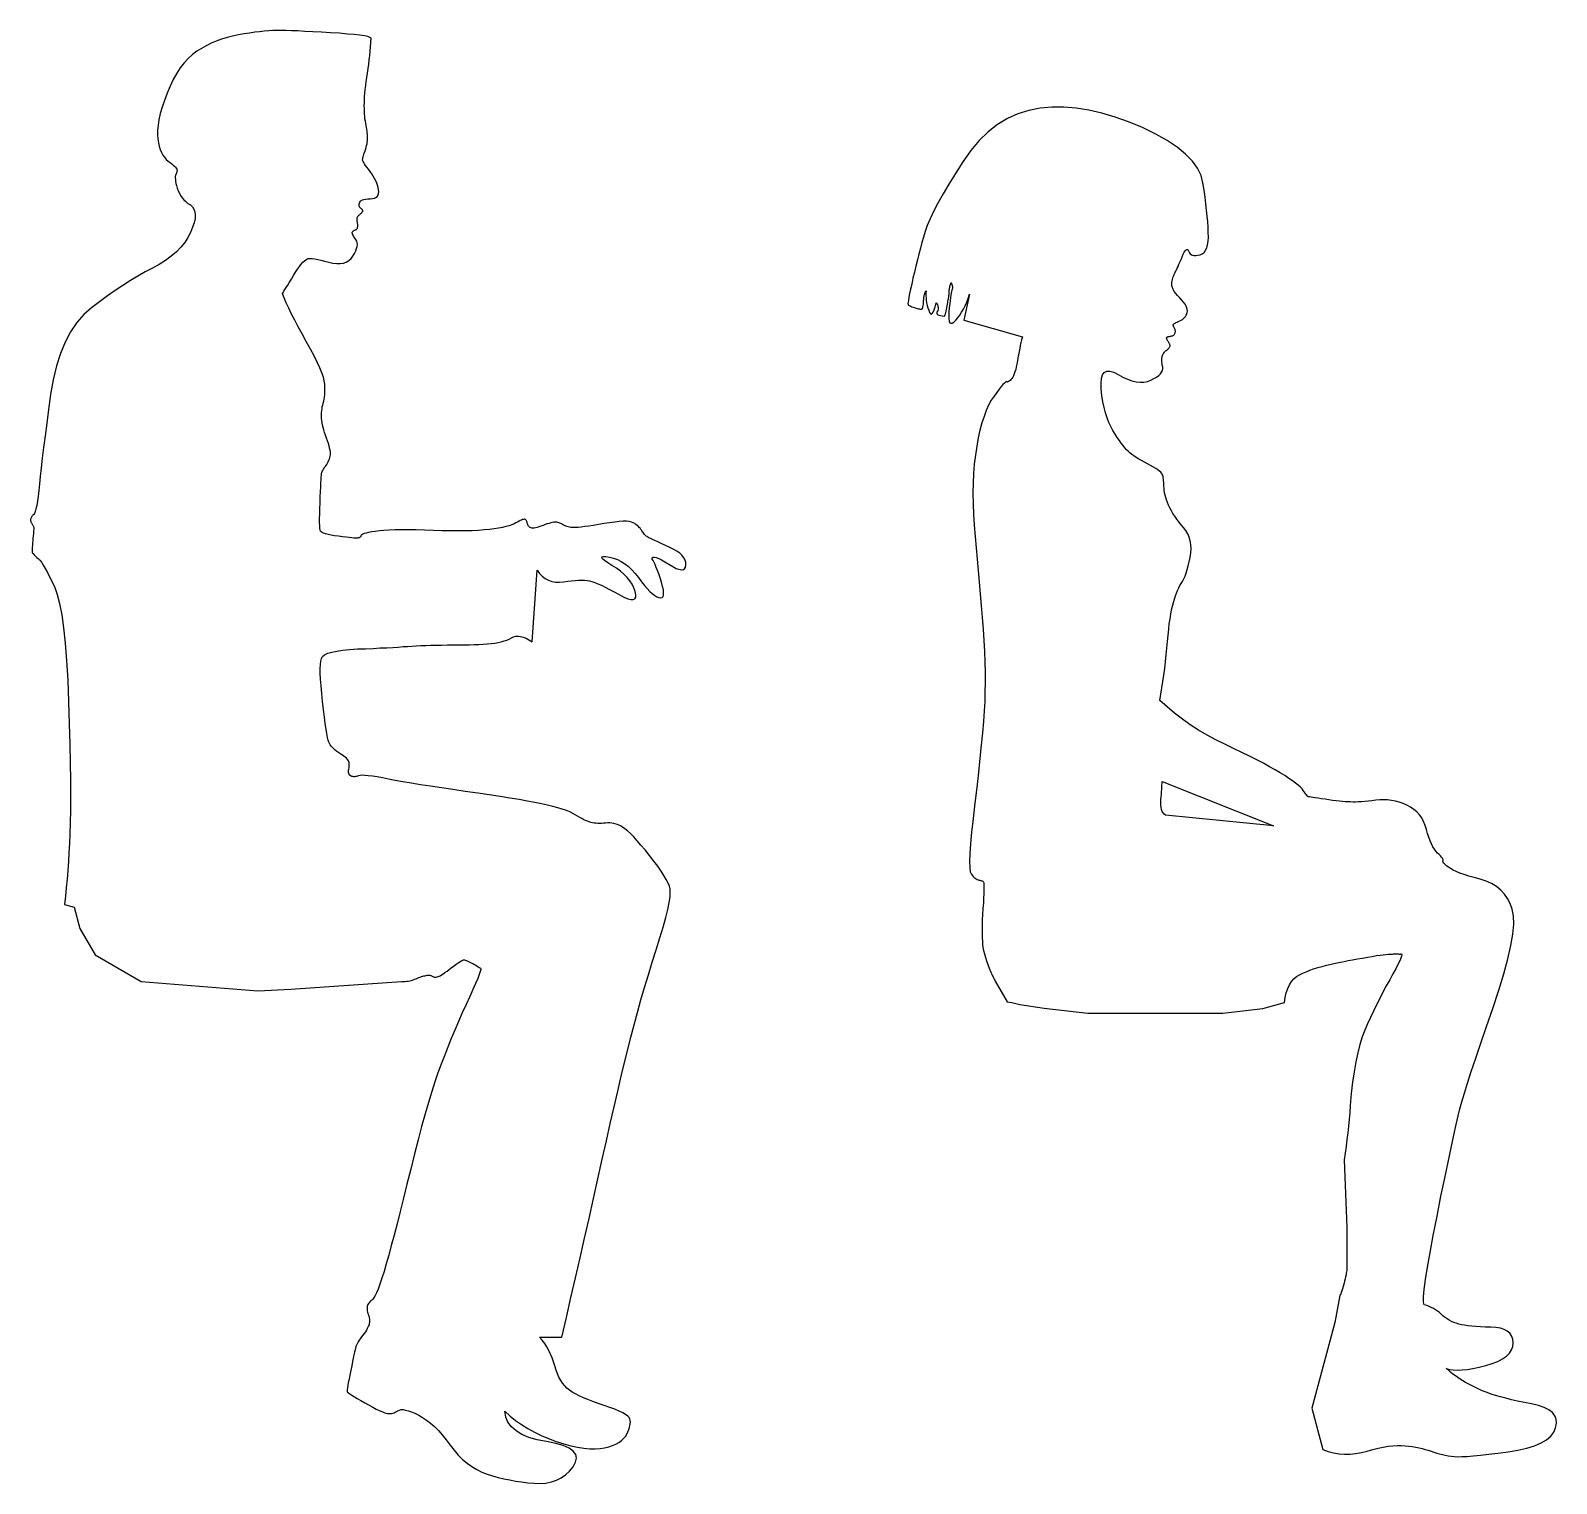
# Model space of a CAD drawing. Extents: x -1147 to 917, y -860 to 344.
# Drawn here: x -348 to 917, y -860 to 344 of the extents above; entities that cross this region are included whole.
import ezdxf

# ---------------------------------------------------------------- set-up
doc = ezdxf.new("R2010")
doc.units = 0
doc.header["$LTSCALE"] = 20
doc.layers.add('_____1', color=7, linetype='CONTINUOUS')

msp = doc.modelspace()

# ---------------------------------------------------------------- linework, layer by layer
at = {"layer": '_____1', "color": 0, "flags": 128}
for points in [[(-319.6, -380.4), (-311.6, -382.6), (-306.9, -400.3), (-294.3, -422), (-256.1, -444.1), (-159.4, -452.1), (-132.2, -450.5), (-40.3, -444.1), (-38.9, -444.2), (-37.5, -444.1), (-36.1, -444), (-34.8, -443.9), (-33.5, -443.6), (-32.1, -443.3), (-30.9, -442.9), (-29.6, -442.4), (-28.3, -441.9), (-27.1, -441.4), (-26, -441), (-24.9, -440.6), (-23.8, -440.2), (-22.8, -439.9), (-21.8, -439.6), (-20.8, -439.4), (-19.9, -439.2), (-19.1, -439.1), (-18.3, -439), (-17.6, -439.1), (-16.9, -439.1), (-16.2, -439.3), (-15.7, -439.5), (-15.1, -439.8), (-14.6, -440.1), (-14, -440.3), (-13.5, -440.5), (-12.9, -440.5), (-12.2, -440.6), (-11.6, -440.5), (-10.9, -440.4), (-10.1, -440.2), (-9.3, -439.9), (-8.3, -439.4), (-7.2, -438.7), (-5.9, -437.9), (-4.4, -436.8), (-2.7, -435.6), (-0.9, -434.3), (1.1, -432.7), (3.1, -431.2), (4.8, -429.9), (6.4, -428.8), (7.8, -427.9), (8.9, -427.2), (9.9, -426.7), (10.7, -426.4), (11.3, -426.3), (11.8, -426.4), (12.4, -426.6), (13.2, -426.8), (14.1, -427.2), (15.1, -427.6), (16.2, -428.1), (17.4, -428.7), (18.7, -429.4), (20.1, -430.1), (21.2, -430.8), (22.3, -431.4), (23.2, -432), (23.9, -432.5), (24.5, -432.9), (24.9, -433.3), (25.2, -433.7), (25.3, -434.4), (24.8, -436), (24, -438.4), (22.7, -441.7), (20.9, -445.8), (18.8, -450.8), (16.1, -456.6), (13.1, -463.2), (9.9, -470.3), (6.7, -477.4), (3.7, -484.5), (0.8, -491.6), (-2.1, -498.6), (-4.9, -505.7), (-7.6, -512.8), (-10.2, -519.9), (-12.8, -527.3), (-15.4, -535.5), (-18.2, -544.4), (-20.9, -554), (-23.8, -564.4), (-26.7, -575.4), (-29.7, -587.2), (-32.8, -599.7), (-35.9, -612.2), (-38.7, -623.9), (-41.5, -634.8), (-44.1, -645), (-46.6, -654.5), (-48.9, -663.1), (-51, -671), (-53.1, -678.2), (-54.9, -684.6), (-56.7, -690.2), (-58.3, -695), (-59.8, -699.1), (-61.2, -702.4), (-62.4, -705), (-63.5, -706.8), (-64.5, -707.9), (-65.3, -708.5), (-66.1, -709.2), (-66.7, -709.8), (-67.3, -710.5), (-67.8, -711.2), (-68.2, -711.9), (-68.6, -712.6), (-68.8, -713.3), (-68.9, -714), (-69, -714.7), (-69, -715.5), (-69, -716.4), (-68.8, -717.3), (-68.6, -718.2), (-68.3, -719.1), (-68, -720.2), (-67.6, -721.2), (-67.3, -722.2), (-67.1, -723.1), (-67, -724.1), (-66.9, -725), (-66.9, -726), (-67, -726.9), (-67.1, -727.7), (-67.3, -728.7), (-67.7, -729.7), (-68.2, -730.7), (-68.8, -731.9), (-69.5, -733.1), (-70.4, -734.5), (-71.4, -735.9), (-72.5, -737.4), (-73.6, -738.8), (-74.6, -740.3), (-75.5, -741.6), (-76.3, -742.8), (-77, -744), (-77.5, -745.1), (-77.9, -746.1), (-78.2, -747), (-78.5, -748), (-78.9, -749.5), (-79.3, -751.4), (-79.8, -753.6), (-80.4, -756.3), (-81, -759.3), (-81.7, -762.8), (-82.5, -766.6), (-83.3, -770.5), (-83.9, -773.8), (-84.5, -776.7), (-84.9, -779.1), (-85.2, -781.1), (-85.4, -782.6), (-85.5, -783.6), (-85.4, -784.1), (-85.1, -784.6), (-84.4, -785.2), (-83.2, -786.1), (-81.6, -787.1), (-79.5, -788.4), (-77.1, -789.9), (-74.1, -791.6), (-70.7, -793.5), (-67.3, -795.4), (-64.2, -797.1), (-61.4, -798.6), (-58.9, -799.8), (-56.7, -800.7), (-54.8, -801.5), (-53.3, -802), (-52, -802.3), (-51, -802.4), (-49.9, -802.4), (-48.8, -802.3), (-47.7, -802.1), (-46.6, -801.7), (-45.6, -801.3), (-44.5, -800.7), (-43.4, -800), (-42.2, -799.4), (-40.8, -799.1), (-39, -799.1), (-37, -799.4), (-34.7, -800), (-32.1, -800.9), (-29.3, -802.1), (-26.1, -803.7), (-22.9, -805.5), (-19.6, -807.7), (-16.3, -810.3), (-13.1, -813.2), (-9.9, -816.5), (-6.6, -820.1), (-3.4, -824.1), (-0.2, -828.4), (3.1, -832.8), (6.5, -836.7), (10.1, -840.3), (13.9, -843.5), (17.8, -846.3), (21.9, -848.7), (26.1, -850.8), (30.5, -852.5), (35.1, -853.9), (39.7, -855.2), (44.4, -856.4), (49.2, -857.4), (54.1, -858.3), (59.1, -859), (64.2, -859.7), (69.4, -860.1), (74.5, -860.3), (79.3, -859.9), (83.8, -859), (88, -857.5), (91.9, -855.5), (95.4, -853), (98.7, -850), (101.7, -846.4), (103.8, -842.6), (104.5, -839.3), (103.9, -836.2), (101.8, -833.4), (98.4, -831), (93.6, -828.9), (87.4, -827.1), (79.8, -825.6), (72, -824.1), (65.2, -822.1), (59.4, -819.6), (54.5, -816.7), (50.7, -813.3), (47.8, -809.5), (46, -805.2), (45.1, -800.4), (45.1, -800.4), (49.5, -804.4), (54.1, -808.1), (59, -811.5), (64.2, -814.8), (69.7, -817.8), (75.4, -820.6), (81.5, -823.1), (87.8, -825.4), (94, -827.4), (99.9, -829), (105.5, -830.3), (110.7, -831.1), (115.5, -831.6), (120, -831.7), (124.1, -831.4), (127.9, -830.7), (131.3, -829.8), (134.4, -828.8), (137.2, -827.6), (139.7, -826.2), (141.8, -824.7), (143.6, -823.1), (145.1, -821.3), (146.2, -819.4), (147.1, -817.5), (147.8, -815.6), (148.4, -813.9), (148.8, -812.3), (149.1, -810.8), (149.2, -809.4), (149.1, -808.1), (148.8, -806.9), (148.2, -805.7), (147, -804.4), (145.2, -803.1), (142.9, -801.8), (139.9, -800.3), (136.3, -798.8), (132.2, -797.3), (127.5, -795.7), (122.6, -794), (118.2, -792.4), (114, -790.8), (110.3, -789.2), (106.9, -787.6), (103.8, -786), (101.1, -784.5), (98.8, -782.9), (96.7, -781.3), (94.8, -779.4), (93.1, -777.2), (91.5, -774.9), (90, -772.2), (88.7, -769.4), (87.6, -766.3), (86.6, -762.9), (85.6, -759.5), (84.5, -756.2), (83.1, -753.1), (81.6, -750), (80, -747.1), (78.2, -744.3), (76.2, -741.6), (74, -739), (74, -739), (92.4, -739), (96.2, -722.6), (100, -706.2), (103.8, -689.8), (107.6, -673.4), (111.3, -657), (115, -640.6), (118.7, -624.1), (122.3, -607.7), (125.9, -591.6), (129.3, -576.3), (132.6, -561.8), (135.8, -548), (138.8, -535.1), (141.7, -522.8), (144.4, -511.4), (147, -500.7), (149.6, -490.4), (152.3, -480.1), (155.1, -469.8), (158, -459.5), (161, -449.1), (164.1, -438.7), (167.3, -428.3), (170.6, -417.9), (173.7, -408), (176.3, -399.1), (178.5, -391.3), (180.2, -384.5), (181.4, -378.7), (182.1, -374), (182.3, -370.3), (182.1, -367.6), (181.5, -365.3), (180.4, -362.6), (178.9, -359.7), (177, -356.3), (174.6, -352.7), (171.9, -348.7), (168.7, -344.4), (165.1, -339.8), (161.5, -335.2), (158, -331.1), (154.9, -327.5), (152, -324.3), (149.3, -321.6), (146.8, -319.4), (144.7, -317.6), (142.7, -316.3), (140.9, -315.3), (139.1, -314.4), (137.4, -313.8), (135.6, -313.3), (133.9, -312.9), (132.1, -312.7), (130.4, -312.7), (128.7, -312.9), (127, -313.1), (125.4, -313.2), (123.8, -313.2), (122.2, -313.2), (120.7, -313.1), (119.3, -312.9), (117.9, -312.7), (116.5, -312.4), (115.1, -311.9), (113.6, -311.4), (112.1, -310.8), (110.6, -310.1), (108.9, -309.2), (107.2, -308.3), (105.4, -307.2), (103.6, -306.1), (101.5, -304.9), (99, -303.7), (96.2, -302.5), (92.8, -301.4), (89.1, -300.2), (85, -299.1), (80.5, -298), (75.5, -297), (70, -295.9), (63.8, -294.7), (57, -293.5), (49.4, -292.3), (41.2, -291), (32.3, -289.6), (22.7, -288.2), (12.4, -286.7), (2.2, -285.2), (-7.4, -283.8), (-16.4, -282.4), (-24.7, -281.1), (-32.3, -279.9), (-39.3, -278.7), (-45.6, -277.6), (-51.2, -276.5), (-56.2, -275.5), (-60.7, -274.7), (-64.6, -274.1), (-68, -273.7), (-70.8, -273.4), (-73.1, -273.3), (-74.8, -273.4), (-76, -273.7), (-76.8, -274), (-77.7, -274.3), (-78.5, -274.4), (-79.3, -274.5), (-80, -274.5), (-80.8, -274.4), (-81.5, -274.2), (-82.2, -273.9), (-82.9, -273.5), (-83.4, -273.1), (-83.8, -272.5), (-84.1, -271.8), (-84.3, -271.1), (-84.3, -270.2), (-84.3, -269.2), (-84.1, -268.2), (-83.9, -267.1), (-83.8, -266.1), (-83.7, -265.1), (-83.7, -264.2), (-83.8, -263.4), (-83.9, -262.6), (-84.1, -261.9), (-84.4, -261.3), (-84.8, -260.6), (-85.4, -259.9), (-86.1, -259.2), (-87, -258.4), (-88.1, -257.5), (-89.3, -256.6), (-90.7, -255.7), (-92.3, -254.6), (-93.9, -253.6), (-95.3, -252.5), (-96.6, -251.4), (-97.7, -250.3), (-98.7, -249.2), (-99.5, -248.1), (-100.2, -246.9), (-100.7, -245.8), (-101.2, -244.2), (-101.7, -241.9), (-102.3, -238.8), (-102.9, -235), (-103.6, -230.4), (-104.3, -225.1), (-105, -219.1), (-105.8, -212.2), (-106.5, -205.4), (-107.1, -199.2), (-107.5, -193.7), (-107.7, -188.9), (-107.7, -184.8), (-107.6, -181.4), (-107.3, -178.6), (-106.8, -176.6), (-105.8, -174.9), (-104.1, -173.5), (-101.5, -172.2), (-98.2, -171.2), (-94, -170.3), (-89.1, -169.5), (-83.4, -169), (-76.9, -168.6), (-70.2, -168.4), (-63.9, -168.1), (-58.1, -167.8), (-52.7, -167.6), (-47.7, -167.3), (-43.2, -167), (-39.1, -166.7), (-35.5, -166.5), (-32, -166.2), (-28.3, -166), (-24.4, -165.8), (-20.3, -165.7), (-16.1, -165.5), (-11.6, -165.4), (-7, -165.4), (-2.2, -165.3), (2.7, -165.3), (7.3, -165.3), (11.7, -165.2), (15.9, -165.1), (19.9, -165), (23.6, -164.8), (27.2, -164.6), (30.6, -164.4), (33.8, -164.1), (36.8, -163.7), (39.6, -163.3), (42.2, -162.7), (44.6, -162), (46.8, -161.3), (48.8, -160.4), (50.6, -159.4), (52.4, -158.6), (54.3, -158.1), (56.3, -158), (58.3, -158.2), (60.5, -158.7), (62.8, -159.7), (65.2, -160.9), (67.7, -162.6), (67.7, -162.6), (71.9, -103.3), (74, -106.1), (76.2, -108.4), (78.7, -110.3), (81.3, -111.7), (84.2, -112.7), (87.2, -113.3), (90.5, -113.3), (93.9, -113), (97.3, -112.5), (100.5, -112), (103.5, -111.8), (106.3, -111.6), (108.9, -111.6), (111.3, -111.7), (113.5, -111.9), (115.4, -112.2), (117.4, -112.7), (119.7, -113.5), (122.3, -114.5), (125.2, -115.8), (128.4, -117.4), (131.9, -119.2), (135.7, -121.2), (139.8, -123.5), (143.7, -125.6), (147, -127), (149.6, -127.7), (151.6, -127.7), (152.9, -127.1), (153.6, -125.7), (153.7, -123.7), (153.1, -120.9), (152, -117.9), (150.6, -115), (148.7, -112.1), (146.5, -109.4), (143.9, -106.7), (140.9, -104.1), (137.6, -101.7), (133.9, -99.3), (130.4, -97.1), (127.9, -95.4), (126.2, -93.9), (125.5, -92.9), (125.7, -92.2), (126.9, -92), (128.9, -92), (131.9, -92.5), (135.2, -93.3), (138.5, -94.5), (141.7, -96.1), (144.7, -98), (147.7, -100.3), (150.5, -103), (153.3, -106.1), (155.9, -109.5), (158.4, -112.9), (160.9, -116), (163.2, -118.6), (165.3, -120.9), (167.4, -122.7), (169.4, -124.2), (171.2, -125.3), (172.9, -126), (174.4, -126.3), (175.5, -126), (176.3, -125.2), (176.8, -123.9), (176.8, -122), (176.6, -119.6), (175.9, -116.7), (175, -113.2), (173.8, -109.6), (172.8, -106.4), (171.7, -103.5), (170.7, -101), (169.8, -98.7), (168.9, -96.9), (168, -95.3), (167.2, -94.1), (167.2, -94.1), (167.4, -93.2), (168.1, -92.6), (169.2, -92.5), (170.7, -92.9), (172.7, -93.6), (175.1, -94.8), (177.8, -96.4), (181.1, -98.4), (184.3, -100.3), (187.1, -101.8), (189.5, -102.6), (191.5, -103), (193.1, -102.8), (194.2, -102.1), (195, -100.8), (195.3, -99), (195.2, -96.9), (194.7, -95), (193.6, -93), (192.1, -91.1), (190.1, -89.3), (187.6, -87.5), (184.7, -85.8), (181.3, -84.1), (177.8, -82.6), (174.7, -81.2), (172, -79.9), (169.6, -78.8), (167.6, -77.9), (165.9, -77.1), (164.6, -76.4), (163.7, -75.9), (163, -75.5), (162.3, -75), (161.6, -74.4), (161, -73.7), (160.3, -73), (159.7, -72.2), (159.1, -71.4), (158.6, -70.5), (158, -69.5), (157.3, -68.6), (156.6, -67.8), (155.7, -66.9), (154.8, -66.2), (153.8, -65.4), (152.8, -64.7), (151.6, -64), (150.2, -63.4), (148.3, -63), (146, -62.8), (143.2, -62.8), (139.9, -63), (136.2, -63.4), (132, -64), (127.4, -64.7), (122.7, -65.5), (118.5, -66.2), (114.7, -66.7), (111.4, -67.2), (108.5, -67.6), (106, -67.8), (104, -68), (102.4, -68), (101.1, -68), (99.9, -67.9), (98.7, -67.7), (97.6, -67.5), (96.5, -67.2), (95.6, -66.8), (94.7, -66.4), (93.8, -65.9), (93, -65.4), (92.3, -65), (91.5, -64.6), (90.7, -64.3), (89.9, -64), (89.1, -63.8), (88.3, -63.6), (87.5, -63.5), (86.7, -63.5), (85.7, -63.6), (84.6, -63.8), (83.3, -64.1), (81.9, -64.5), (80.4, -64.9), (78.7, -65.5), (76.9, -66.2), (75.1, -66.9), (73.5, -67.4), (72, -67.9), (70.7, -68.2), (69.5, -68.4), (68.5, -68.5), (67.6, -68.4), (66.9, -68.2), (66.3, -68), (65.7, -67.6), (65.3, -67.3), (64.8, -66.8), (64.5, -66.3), (64.2, -65.7), (63.9, -65), (63.8, -64.3), (63.6, -63.6), (63.4, -63), (63.2, -62.4), (62.9, -62), (62.6, -61.6), (62.3, -61.4), (62, -61.2), (61.6, -61.1), (61.1, -61.1), (60.5, -61.2), (59.8, -61.4), (59, -61.8), (58, -62.2), (57, -62.8), (55.7, -63.4), (54.4, -64.2), (52.9, -65), (51, -65.8), (48.7, -66.5), (46.1, -67.2), (43.2, -67.9), (40, -68.5), (36.4, -69), (32.4, -69.5), (28.1, -70), (23.3, -70.3), (18.2, -70.6), (12.5, -70.7), (6.5, -70.8), (0, -70.7), (-6.9, -70.6), (-14.2, -70.3), (-21.5, -70.1), (-28.4, -69.9), (-34.7, -69.8), (-40.5, -69.8), (-45.8, -69.9), (-50.6, -70.1), (-55, -70.4), (-58.8, -70.8), (-62.2, -71.2), (-65.1, -71.6), (-67.7, -72), (-69.7, -72.5), (-71.4, -72.9), (-72.6, -73.4), (-73.4, -73.9), (-73.8, -74.4), (-74, -74.9), (-74.2, -75.3), (-74.5, -75.7), (-74.8, -76), (-75.2, -76.3), (-75.6, -76.5), (-76.1, -76.6), (-76.6, -76.7), (-77.3, -76.8), (-78.4, -76.8), (-79.8, -76.7), (-81.7, -76.5), (-83.8, -76.3), (-86.4, -76), (-89.3, -75.7), (-92.6, -75.2), (-95.9, -74.8), (-98.7, -74.3), (-101.2, -73.8), (-103.3, -73.3), (-105, -72.7), (-106.2, -72.2), (-107.1, -71.6), (-107.6, -71), (-107.9, -70.1), (-108.1, -68.6), (-108.2, -66.5), (-108.3, -63.8), (-108.3, -60.6), (-108.2, -56.8), (-108.1, -52.4), (-107.9, -47.4), (-107.7, -42.4), (-107.5, -38), (-107.3, -34.2), (-107.2, -30.9), (-107, -28.2), (-106.9, -26.1), (-106.8, -24.6), (-106.8, -23.7), (-106.6, -23), (-106.4, -22.3), (-106.1, -21.5), (-105.7, -20.6), (-105.2, -19.7), (-104.6, -18.7), (-103.9, -17.7), (-103.2, -16.7), (-102.4, -15.6), (-101.7, -14.5), (-101.1, -13.4), (-100.6, -12.2), (-100.1, -11.1), (-99.8, -10), (-99.5, -8.9), (-99.4, -7.8), (-99.3, -6.6), (-99.4, -5.3), (-99.6, -3.8), (-100, -2.1), (-100.4, -0.3), (-101, 1.7), (-101.7, 3.9), (-102.6, 6.2), (-103.4, 8.6), (-104.2, 10.8), (-104.8, 13), (-105.4, 15), (-105.9, 17), (-106.2, 18.9), (-106.5, 20.7), (-106.7, 22.4), (-106.7, 24), (-106.7, 25.6), (-106.7, 27.3), (-106.5, 28.9), (-106.3, 30.4), (-106.1, 32), (-105.7, 33.6), (-105.3, 35.1), (-104.8, 36.7), (-104.5, 38.4), (-104.2, 40.2), (-104, 42.2), (-103.9, 44.2), (-103.9, 46.3), (-103.9, 48.5), (-104, 50.9), (-104.4, 53.5), (-105.2, 56.7), (-106.5, 60.3), (-108.2, 64.5), (-110.3, 69.2), (-112.8, 74.3), (-115.8, 80), (-119.3, 86.2), (-122.8, 92.5), (-126, 98.4), (-128.9, 103.9), (-131.5, 109), (-133.8, 113.8), (-135.9, 118.3), (-137.6, 122.3), (-139.1, 126), (-139.1, 126), (-138.6, 126.8), (-137.9, 127.9), (-137, 129.3), (-136, 131), (-134.7, 133), (-133.3, 135.3), (-131.7, 138), (-130, 140.9), (-128.2, 143.8), (-126.5, 146.3), (-124.9, 148.5), (-123.5, 150.4), (-122.1, 152), (-120.9, 153.2), (-119.8, 154), (-118.8, 154.6), (-117.7, 154.9), (-116.2, 155), (-114.4, 154.9), (-112.3, 154.7), (-109.9, 154.2), (-107.2, 153.7), (-104.1, 152.9), (-100.7, 152), (-97.2, 151.2), (-94.1, 150.8), (-91.2, 150.8), (-88.5, 151.2), (-86.2, 152.1), (-84.1, 153.3), (-82.2, 155), (-80.7, 157.1), (-79.4, 159.3), (-78.4, 161.4), (-77.6, 163.3), (-77.2, 165.1), (-77, 166.7), (-77.1, 168.2), (-77.5, 169.5), (-78.2, 170.7), (-79, 171.8), (-79.6, 172.7), (-80.1, 173.6), (-80.6, 174.4), (-80.9, 175.1), (-81.1, 175.7), (-81.2, 176.2), (-81.2, 176.6), (-81.2, 176.9), (-81, 177.2), (-80.8, 177.5), (-80.6, 177.8), (-80.3, 178.1), (-79.9, 178.3), (-79.5, 178.5), (-79, 178.6), (-78.6, 178.8), (-78.1, 179), (-77.8, 179.2), (-77.5, 179.5), (-77.2, 179.8), (-77, 180.2), (-76.9, 180.5), (-76.8, 181), (-76.7, 181.4), (-76.7, 181.9), (-76.6, 182.4), (-76.7, 182.9), (-76.7, 183.4), (-76.8, 184), (-76.8, 184.6), (-77, 185.2), (-77.1, 185.8), (-77.2, 186.3), (-77.2, 186.8), (-77.3, 187.3), (-77.3, 187.8), (-77.2, 188.2), (-77.2, 188.6), (-77.1, 188.9), (-77, 189.3), (-76.9, 189.6), (-76.6, 189.9), (-76.4, 190.3), (-76.1, 190.6), (-75.7, 191), (-75.3, 191.3), (-74.9, 191.6), (-74.4, 192), (-74, 192.3), (-73.6, 192.7), (-73.3, 193), (-73.1, 193.3), (-72.9, 193.6), (-72.7, 193.9), (-72.6, 194.3), (-72.6, 194.6), (-72.6, 194.9), (-72.7, 195.2), (-72.8, 195.4), (-73, 195.7), (-73.3, 196), (-73.7, 196.2), (-74.1, 196.5), (-74.5, 196.8), (-74.8, 197.2), (-75.1, 197.6), (-75.3, 198.1), (-75.4, 198.7), (-75.4, 199.4), (-75.4, 200.2), (-75.3, 201), (-75, 201.8), (-74.5, 202.5), (-73.8, 203.1), (-72.8, 203.6), (-71.6, 204), (-70.1, 204.3), (-68.4, 204.5), (-66.5, 204.6), (-64.6, 204.7), (-62.9, 205.1), (-61.6, 205.7), (-60.6, 206.5), (-59.8, 207.5), (-59.4, 208.8), (-59.2, 210.3), (-59.4, 212), (-59.7, 213.9), (-60.2, 215.7), (-60.9, 217.6), (-61.7, 219.5), (-62.7, 221.4), (-63.8, 223.3), (-65.1, 225.2), (-66.5, 227.2), (-67.9, 229), (-69.2, 230.7), (-70.2, 232.2), (-71.1, 233.4), (-71.7, 234.5), (-72.2, 235.4), (-72.5, 236.1), (-72.7, 236.6), (-72.7, 237), (-72.6, 237.6), (-72.4, 238.4), (-72.2, 239.3), (-71.9, 240.3), (-71.6, 241.5), (-71.1, 242.8), (-70.6, 244.3), (-70.1, 245.8), (-69.7, 247.3), (-69.3, 248.7), (-69, 250.1), (-68.8, 251.5), (-68.6, 252.8), (-68.6, 254.1), (-68.6, 255.3), (-68.6, 256.5), (-68.7, 257.8), (-68.8, 259.2), (-69, 260.6), (-69.2, 262.2), (-69.4, 263.7), (-69.7, 265.4), (-70.1, 267.1), (-70.4, 268.9), (-70.7, 270.8), (-70.9, 272.8), (-71.1, 274.9), (-71.2, 277.1), (-71.2, 279.3), (-71.3, 281.7), (-71.2, 284.1), (-71.1, 286.6), (-71, 289.3), (-70.7, 292.2), (-70.5, 295.2), (-70.1, 298.4), (-69.7, 301.7), (-69.2, 305.1), (-68.7, 308.7), (-68.1, 312.4), (-67.6, 316.1), (-67.2, 319.7), (-66.8, 323.3), (-66.4, 327), (-66.1, 330.6), (-65.9, 334.1), (-65.7, 337.7), (-65.7, 337.7), (-66.6, 338.3), (-68.4, 338.9), (-71.2, 339.5), (-74.9, 340.1), (-79.6, 340.6), (-85.2, 341.1), (-91.7, 341.7), (-99.2, 342.2), (-106.8, 342.6), (-113.9, 343), (-120.4, 343.3), (-126.2, 343.6), (-131.5, 343.8), (-136.2, 343.9), (-140.2, 344), (-143.7, 344), (-147, 343.9), (-150.5, 343.7), (-154.1, 343.4), (-158, 343), (-162.1, 342.5), (-166.4, 341.9), (-170.9, 341.2), (-175.7, 340.3), (-180.4, 339.4), (-185, 338.2), (-189.5, 336.8), (-193.9, 335.2), (-198.1, 333.4), (-202.2, 331.4), (-206.2, 329.2), (-210, 326.8), (-213.7, 324.1), (-217.2, 320.9), (-220.6, 317.3), (-223.7, 313.2), (-226.7, 308.6), (-229.5, 303.5), (-232.2, 298), (-234.7, 292), (-236.9, 286), (-238.8, 280.4), (-240.3, 275.1), (-241.4, 270.1), (-242.2, 265.6), (-242.6, 261.4), (-242.7, 257.6), (-242.4, 254.1), (-241.9, 251), (-241.2, 248.1), (-240.4, 245.4), (-239.3, 243), (-238.2, 240.8), (-236.9, 238.9), (-235.4, 237.2), (-233.8, 235.8), (-232.2, 234.6), (-230.8, 233.4), (-229.5, 232.4), (-228.5, 231.5), (-227.7, 230.7), (-227.1, 230), (-226.7, 229.4), (-226.5, 228.9), (-226.4, 228.5), (-226.4, 228), (-226.5, 227.5), (-226.6, 227), (-226.7, 226.5), (-226.9, 225.9), (-227.2, 225.3), (-227.5, 224.6), (-227.7, 223.9), (-227.9, 222.9), (-227.9, 221.8), (-227.8, 220.5), (-227.6, 219), (-227.3, 217.3), (-226.8, 215.4), (-226.2, 213.3), (-225.5, 211.1), (-224.5, 209.1), (-223.5, 207.2), (-222.2, 205.4), (-220.8, 203.7), (-219.2, 202.2), (-217.4, 200.7), (-215.4, 199.4), (-213.7, 197.9), (-212.4, 196), (-211.6, 193.8), (-211.3, 191.1), (-211.5, 188.1), (-212.2, 184.7), (-213.5, 180.9), (-215.2, 176.7), (-217.4, 172.4), (-220.1, 168.3), (-223.3, 164.3), (-227, 160.5), (-231.2, 156.9), (-235.9, 153.4), (-241.1, 150.1), (-246.8, 147), (-252.8, 143.9), (-258.9, 140.4), (-265, 136.7), (-271.3, 132.7), (-277.7, 128.5), (-284.1, 124), (-290.6, 119.2), (-297.3, 114.2), (-303.7, 108.5), (-309.4, 101.9), (-314.6, 94.3), (-319.1, 85.8), (-323, 76.4), (-326.4, 66), (-329.1, 54.6), (-331.2, 42.3), (-332.9, 30), (-334.4, 18.6), (-335.8, 8), (-337.1, -1.7), (-338.1, -10.6), (-339.1, -18.5), (-339.8, -25.6), (-340.4, -31.8), (-341, -37.2), (-341.5, -42), (-342.1, -46.2), (-342.7, -49.7), (-343.3, -52.5), (-343.9, -54.7), (-344.5, -56.3), (-345.1, -57.2), (-345.8, -57.7), (-346.3, -58.3), (-346.7, -58.8), (-347.1, -59.4), (-347.4, -59.9), (-347.6, -60.4), (-347.8, -60.9), (-347.8, -61.4), (-347.8, -61.8), (-347.8, -62.3), (-347.7, -62.8), (-347.5, -63.3), (-347.4, -63.7), (-347.1, -64.2), (-346.8, -64.7), (-346.5, -65.2), (-346.2, -65.7), (-345.9, -66.1), (-345.6, -66.6), (-345.5, -67), (-345.3, -67.4), (-345.2, -67.8), (-345.2, -68.2), (-345.2, -68.6), (-345.2, -69), (-345.2, -69.7), (-345.3, -70.7), (-345.4, -71.8), (-345.5, -73.2), (-345.6, -74.8), (-345.8, -76.7), (-346, -78.7), (-346.2, -80.8), (-346.3, -82.6), (-346.4, -84.2), (-346.5, -85.5), (-346.6, -86.6), (-346.6, -87.5), (-346.6, -88.1), (-346.5, -88.4), (-346.4, -88.7), (-346.1, -89.1), (-345.7, -89.6), (-345.1, -90.2), (-344.4, -91), (-343.6, -91.8), (-342.6, -92.7), (-341.5, -93.7), (-340.2, -95), (-338.8, -96.8), (-337.3, -99.1), (-335.6, -101.8), (-333.9, -105.1), (-332, -108.8), (-329.9, -113), (-327.8, -117.6), (-325.7, -123.4), (-323.7, -130.9), (-322, -140.2), (-320.5, -151.1), (-319.1, -163.9), (-318, -178.3), (-317, -194.5), (-316.3, -212.4), (-315.7, -230.6), (-315.2, -247.4), (-314.9, -263), (-314.7, -277.4), (-314.6, -290.5), (-314.7, -302.3), (-314.9, -312.8), (-315.2, -322.1), (-315.2, -322.1), (-315.5, -329.8), (-316, -337.3), (-316.5, -344.8), (-317, -352.2), (-317.6, -359.4), (-318.2, -366.5), (-318.9, -373.5), (-319.6, -380.4), (-319.6, -380.4)], [(451.5, -444), (461.5, -461), (465.2, -461.5), (472, -463.3), (492.2, -466.2), (528.4, -470.4), (640.2, -470.4), (673.2, -466.5), (691.2, -461.7), (691.8, -457.4), (692.7, -453.5), (693.9, -450), (695.4, -446.9), (697, -444.2), (699, -441.9), (701.2, -440.1), (703.7, -438.6), (706.3, -437.3), (709.2, -436.1), (712.2, -434.9), (715.4, -433.8), (718.8, -432.7), (722.4, -431.7), (726.1, -430.7), (730, -429.8), (730, -429.8), (732.2, -429.3), (734.8, -428.7), (737.6, -428.2), (740.7, -427.6), (744, -426.9), (747.7, -426.2), (751.7, -425.5), (756, -424.8), (760.2, -424), (764, -423.4), (767.4, -422.8), (770.4, -422.4), (773, -422), (775.2, -421.8), (777, -421.6), (778.4, -421.5), (779.5, -421.5), (780.6, -421.5), (781.5, -421.4), (782.4, -421.4), (783.1, -421.4), (783.8, -421.4), (784.4, -421.4), (784.9, -421.4), (785.3, -421.4), (785.7, -421.4), (786.2, -421.5), (786.6, -421.5), (787, -421.5), (787.5, -421.5), (787.9, -421.4), (788.3, -421.4), (788.3, -421.4), (788.5, -422), (788.3, -423.1), (787.7, -424.9), (786.7, -427.2), (785.2, -430.2), (783.4, -433.8), (781.1, -438), (778.4, -442.8), (775.5, -447.9), (772.8, -453.1), (770.1, -458.3), (767.5, -463.5), (764.9, -468.7), (762.5, -474), (760.1, -479.3), (757.8, -484.6), (755.7, -490.2), (753.7, -496.5), (751.9, -503.4), (750.3, -510.9), (748.9, -519), (747.7, -527.8), (746.6, -537.1), (745.7, -547.1), (745.7, -547.1), (745.3, -552.8), (744.8, -558.4), (744.2, -564), (743.6, -569.6), (743, -575.3), (742.3, -580.9), (741.5, -586.5), (740.7, -592.1), (740.7, -592.1), (743, -648), (743, -681.2), (743, -681.3), (743, -681.4), (743, -681.5), (743, -681.5), (743, -681.6), (743, -681.7), (743, -681.8), (743, -681.9), (743, -681.9), (743, -682.7), (742.9, -683.7), (742.7, -684.8), (742.4, -686), (742.2, -687.4), (741.8, -689), (741.4, -690.7), (740.9, -692.6), (740.9, -692.6), (740.3, -695), (739.8, -697.1), (739.2, -699), (738.7, -700.6), (738.2, -702), (737.8, -703.1), (737.4, -704), (737, -704.6), (737, -704.6), (732.9, -726.9), (713.9, -797.8), (723.1, -832.2), (727.5, -833.8), (731.9, -834.9), (736.4, -835.7), (741, -836), (745.6, -836), (750.2, -835.5), (754.9, -834.7), (759.7, -833.5), (764.4, -832.2), (768.8, -831.1), (773.1, -830.2), (777.1, -829.5), (780.9, -829.1), (784.6, -828.8), (788, -828.8), (791.2, -829), (794.2, -829.3), (797.1, -829.7), (800, -830.1), (802.7, -830.7), (805.4, -831.3), (807.9, -832), (810.4, -832.7), (812.7, -833.6), (815, -834.4), (817.4, -835.2), (819.7, -835.8), (822.1, -836.4), (824.4, -836.9), (826.8, -837.3), (829.2, -837.7), (831.7, -837.9), (834.5, -838.1), (838.1, -838), (842.5, -837.8), (847.7, -837.4), (853.7, -836.8), (860.5, -836.1), (868.1, -835.2), (876.5, -834.1), (884.7, -832.7), (892.1, -831), (898.4, -829), (903.9, -826.7), (908.3, -824), (911.8, -821), (914.4, -817.7), (915.9, -814.1), (916.6, -810.4), (916.4, -807.1), (915.2, -804.2), (913.2, -801.5), (910.2, -799.2), (906.3, -797.3), (901.6, -795.6), (895.9, -794.3), (890, -793.2), (884.4, -792.1), (879.3, -790.9), (874.5, -789.7), (870.1, -788.6), (866, -787.4), (862.4, -786.2), (859.1, -785), (859.1, -785), (856.8, -784.1), (854.5, -783.2), (852.3, -782.2), (850, -781.1), (847.8, -780), (845.6, -778.9), (843.4, -777.7), (841.2, -776.5), (839, -775.2), (836.9, -773.8), (834.8, -772.5), (832.8, -771.1), (830.8, -769.6), (828.9, -768.1), (827, -766.5), (825.1, -764.9), (825.1, -764.9), (827.8, -765.7), (830.9, -766.2), (834.4, -766.4), (838.4, -766.2), (842.7, -765.8), (847.4, -765), (852.5, -763.9), (858.1, -762.6), (863.4, -760.9), (868.1, -759.1), (872, -757), (875.2, -754.8), (877.6, -752.3), (879.4, -749.6), (880.4, -746.7), (880.6, -743.6), (880.3, -740.6), (879.3, -738), (877.9, -735.8), (875.8, -734), (873.2, -732.6), (870.1, -731.6), (866.4, -730.9), (862.1, -730.7), (857.7, -730.6), (853.7, -730.5), (849.9, -730.3), (846.4, -730), (843.2, -729.6), (840.4, -729.2), (837.8, -728.7), (835.6, -728.2), (833.5, -727.5), (831.5, -726.8), (829.6, -725.9), (827.7, -724.9), (826, -723.9), (824.3, -722.7), (822.7, -721.5), (821.2, -720.1), (819.6, -718.7), (818.1, -717.5), (816.4, -716.3), (814.7, -715.3), (812.9, -714.3), (811, -713.5), (809.1, -712.8), (807.1, -712.2), (807.1, -712.2), (806.5, -710), (806.5, -705.7), (807, -699.5), (808, -691.3), (809.6, -681.1), (811.8, -668.9), (814.4, -654.7), (817.6, -638.6), (820.9, -622.1), (824, -607.2), (826.8, -593.9), (829.3, -582), (831.5, -571.6), (833.5, -562.8), (835.2, -555.5), (836.6, -549.7), (838.2, -543.9), (840.3, -536.9), (842.9, -528.5), (846, -518.8), (849.7, -507.7), (853.9, -495.3), (858.6, -481.6), (863.8, -466.5), (868.9, -451.4), (873.1, -437.8), (876.4, -425.4), (878.9, -414.5), (880.5, -404.9), (881.2, -396.7), (881, -389.8), (880, -384.3), (878.3, -379.7), (876.1, -375.5), (873.5, -371.8), (870.4, -368.5), (866.8, -365.6), (862.8, -363.1), (858.4, -361.1), (853.4, -359.5), (848.5, -358.1), (844, -356.8), (840.1, -355.5), (836.5, -354.3), (833.5, -353), (830.9, -351.9), (828.8, -350.7), (827.1, -349.6), (825.8, -348.6), (824.7, -347.6), (823.8, -346.8), (823.1, -346.1), (822.7, -345.4), (822.4, -344.9), (822.4, -344.5), (822.6, -344.2), (822.8, -343.9), (822.8, -343.4), (822.5, -342.8), (822.1, -342), (821.4, -341.2), (820.5, -340.2), (819.4, -339), (818.1, -337.8), (816.7, -336.3), (815.4, -334.5), (814.1, -332.5), (813, -330.2), (811.8, -327.6), (810.8, -324.7), (809.8, -321.6), (808.9, -318.2), (807.9, -314.8), (806.5, -311.6), (804.9, -308.7), (803.1, -306.1), (800.9, -303.7), (798.4, -301.6), (795.7, -299.7), (792.7, -298.1), (789.5, -296.8), (786.3, -295.6), (783.1, -294.8), (779.9, -294.1), (776.7, -293.7), (773.4, -293.6), (770.2, -293.7), (766.9, -294), (763.7, -294.4), (760.7, -294.8), (757.8, -295), (755.1, -295.3), (752.6, -295.4), (750.2, -295.5), (748, -295.5), (745.9, -295.4), (743.9, -295.3), (741.6, -295.2), (739.3, -295), (736.7, -294.7), (734, -294.4), (731.1, -294.1), (728, -293.7), (724.8, -293.2), (721.7, -292.8), (719, -292.4), (716.7, -292.1), (714.7, -291.8), (713.2, -291.5), (712, -291.3), (711.2, -291.2), (710.8, -291.1), (710.6, -290.9), (710.3, -290.6), (709.9, -290.2), (709.4, -289.6), (708.9, -288.9), (708.3, -288), (707.6, -287), (706.8, -285.9), (705.8, -284.6), (704.4, -283.1), (702.6, -281.6), (700.4, -279.8), (697.9, -277.9), (694.9, -275.9), (691.5, -273.6), (687.7, -271.3), (683.4, -268.8), (678.8, -266.2), (673.7, -263.4), (668.2, -260.5), (662.2, -257.5), (655.8, -254.3), (649, -251), (641.7, -247.6), (634.3, -244), (627.1, -240.1), (620.1, -235.9), (613.2, -231.5), (606.6, -226.8), (600.1, -221.9), (593.9, -216.7), (587.8, -211.2), (587.8, -211.2), (588.7, -206.1), (589.6, -200.9), (590.5, -195.6), (591.2, -190.2), (592, -184.8), (592.6, -179.2), (593.2, -173.6), (593.7, -167.9), (594.2, -162.4), (594.7, -157.2), (595.3, -152.3), (595.8, -147.8), (596.4, -143.6), (597.1, -139.7), (597.7, -136.2), (598.4, -133), (599.2, -130.1), (600, -127.3), (600.8, -124.7), (601.7, -122.3), (602.6, -120.1), (603.6, -118), (604.6, -116.1), (605.7, -114.4), (606.8, -112.6), (607.9, -110.6), (608.9, -108.2), (609.8, -105.7), (610.7, -102.8), (611.5, -99.7), (612.3, -96.3), (613, -92.7), (613.6, -89), (613.8, -85.5), (613.6, -82.1), (613.1, -79), (612.2, -76), (611, -73.2), (609.5, -70.5), (607.5, -68), (605.5, -65.7), (603.6, -63.3), (601.9, -61), (600.3, -58.6), (598.8, -56.3), (597.5, -54), (596.3, -51.7), (595.2, -49.5), (594.3, -47.2), (593.5, -45.1), (592.8, -43), (592.3, -41), (591.9, -39.1), (591.6, -37.2), (591.4, -35.4), (591.3, -33.7), (591.3, -32.1), (591.2, -30.6), (591.1, -29.2), (591, -27.9), (590.8, -26.8), (590.6, -25.7), (590.3, -24.7), (590, -23.9), (589.5, -23.1), (588.7, -22.2), (587.6, -21.2), (586.3, -20.2), (584.6, -19), (582.6, -17.8), (580.3, -16.6), (577.8, -15.2), (575.1, -13.8), (572.7, -12.5), (570.4, -11.2), (568.3, -9.8), (566.4, -8.6), (564.7, -7.3), (563.1, -6.1), (561.8, -4.8), (560.4, -3.5), (559, -1.9), (557.6, -0.1), (556, 1.9), (554.4, 4.2), (552.7, 6.7), (550.9, 9.4), (549.1, 12.4), (547.3, 15.7), (545.6, 19.2), (544.2, 23.1), (542.9, 27.2), (541.8, 31.6), (540.8, 36.3), (540, 41.4), (539.4, 46.7), (539.2, 51.6), (539.5, 55.6), (540.4, 58.6), (541.9, 60.6), (543.9, 61.6), (546.5, 61.7), (549.7, 60.7), (553.4, 58.8), (557.3, 56.6), (561.1, 54.9), (564.7, 53.7), (568.2, 52.9), (571.5, 52.5), (574.6, 52.6), (577.6, 53.2), (580.5, 54.2), (583, 55.5), (585.2, 56.8), (587, 58.1), (588.4, 59.4), (589.4, 60.8), (590.1, 62.2), (590.4, 63.7), (590.3, 65.1), (590, 66.6), (589.8, 67.9), (589.7, 69.2), (589.6, 70.3), (589.6, 71.4), (589.6, 72.3), (589.8, 73.2), (590, 74), (590.2, 74.7), (590.5, 75.4), (590.8, 76.1), (591.2, 76.7), (591.7, 77.3), (592.2, 77.9), (592.7, 78.4), (593.3, 78.8), (593.9, 79.3), (594.4, 79.7), (594.9, 80.2), (595.3, 80.6), (595.6, 81), (595.9, 81.4), (596.1, 81.8), (596.3, 82.2), (596.4, 82.6), (596.4, 83), (596.3, 83.5), (596.2, 83.9), (596, 84.4), (595.8, 84.9), (595.4, 85.5), (595, 86), (594.6, 86.6), (594.3, 87.1), (594, 87.6), (593.8, 88), (593.6, 88.4), (593.5, 88.8), (593.5, 89.1), (593.6, 89.4), (593.7, 89.7), (593.9, 89.9), (594.1, 90.1), (594.5, 90.2), (594.9, 90.4), (595.4, 90.5), (596, 90.5), (596.6, 90.6), (597.3, 90.6), (597.9, 90.8), (598.4, 91), (598.9, 91.2), (599.4, 91.6), (599.8, 92), (600.1, 92.4), (600.4, 92.9), (600.6, 93.5), (600.7, 94.1), (600.8, 94.6), (600.8, 95.2), (600.7, 95.7), (600.6, 96.2), (600.4, 96.8), (600.1, 97.3), (599.8, 97.8), (599.5, 98.3), (599.3, 98.7), (599.2, 99.1), (599.1, 99.5), (599.1, 99.8), (599.1, 100.1), (599.1, 100.3), (599.3, 100.5), (599.6, 100.8), (600, 101.1), (600.6, 101.5), (601.3, 101.9), (602.2, 102.3), (603.2, 102.8), (604.4, 103.3), (605.5, 103.9), (606.6, 104.5), (607.5, 105.3), (608.4, 106.1), (609.1, 107), (609.7, 108), (610.2, 109), (610.6, 110.2), (610.8, 111.4), (610.7, 112.7), (610.3, 114.1), (609.7, 115.6), (608.8, 117.2), (607.6, 118.8), (606.1, 120.6), (604.4, 122.4), (602.6, 124.3), (601.1, 126), (599.9, 127.7), (599, 129.4), (598.3, 130.9), (597.9, 132.4), (597.8, 133.8), (597.9, 135.1), (598.2, 136.4), (598.5, 137.6), (598.8, 138.8), (599.1, 139.9), (599.5, 140.9), (599.9, 141.9), (600.3, 142.8), (600.7, 143.6), (601.2, 144.6), (601.8, 145.7), (602.4, 147), (603, 148.5), (603.8, 150.2), (604.6, 152), (605.5, 154.1), (606.4, 156.4), (607.4, 158.5), (608.2, 160.2), (609, 161.4), (609.8, 162.2), (610.4, 162.5), (611, 162.4), (611.5, 161.8), (612, 160.8), (612.5, 159.7), (613.2, 158.8), (614.1, 158.1), (615.1, 157.7), (616.4, 157.4), (617.8, 157.4), (619.5, 157.7), (621.3, 158.1), (623, 158.9), (624.6, 160.1), (625.8, 161.8), (626.8, 163.9), (627.5, 166.4), (628, 169.4), (628.2, 172.8), (628.1, 176.7), (627.9, 180.9), (627.6, 185.4), (627.2, 190.2), (626.7, 195.2), (626.1, 200.4), (625.4, 205.9), (624.6, 211.7), (623.7, 217.8), (622.1, 223.9), (619.2, 229.9), (614.9, 235.8), (609.3, 241.5), (602.4, 247.2), (594.1, 252.7), (584.5, 258.1), (573.6, 263.5), (562.1, 268.3), (550.9, 272.3), (539.9, 275.6), (529.2, 278), (518.7, 279.6), (508.4, 280.4), (498.5, 280.4), (488.7, 279.6), (479.3, 277.8), (470.3, 275), (461.7, 271.1), (453.5, 266), (445.7, 259.9), (438.3, 252.8), (431.3, 244.5), (424.7, 235.1), (418.6, 225.6), (413.1, 216.7), (408.3, 208.5), (404.1, 200.9), (400.5, 194), (397.5, 187.8), (395.2, 182.3), (393.5, 177.4), (392.2, 172.8), (390.8, 168.2), (389.5, 163.5), (388.2, 158.7), (387, 153.8), (385.8, 148.8), (384.6, 143.8), (383.4, 138.6), (382.3, 133.8), (381.4, 129.6), (380.6, 125.9), (380, 122.9), (379.6, 120.5), (379.3, 118.7), (379.2, 117.6), (379.3, 117), (379.5, 116.7), (379.8, 116.4), (380.3, 116.1), (380.9, 115.8), (381.7, 115.5), (382.5, 115.1), (383.6, 114.7), (384.7, 114.3), (385.9, 114), (386.9, 113.7), (387.9, 113.4), (388.7, 113.2), (389.4, 113.1), (389.9, 113.1), (390.4, 113.1), (390.7, 113.2), (391, 113.4), (391.2, 113.7), (391.5, 114.3), (391.6, 115.1), (391.8, 116), (392, 117.1), (392.1, 118.4), (392.2, 119.9), (392.3, 121.4), (392.4, 122.7), (392.6, 124), (392.8, 125.1), (393.1, 126), (393.4, 126.9), (393.8, 127.6), (394.2, 128.1), (394.2, 128.1), (394.1, 126.2), (394.1, 124.2), (394.2, 122.3), (394.4, 120.3), (394.7, 118.2), (395.2, 116.2), (395.7, 114.1), (396.4, 112.1), (397.1, 110.3), (397.8, 109.3), (398.6, 109), (399.3, 109.5), (400.1, 110.6), (400.9, 112.5), (401.7, 115.1), (402.5, 118.4), (402.5, 118.4), (403.2, 117.5), (403.7, 116.5), (404.1, 115.6), (404.3, 114.7), (404.3, 113.8), (404.2, 112.9), (403.9, 112), (403.5, 111.1), (403.1, 110.3), (403.1, 109.6), (403.4, 108.9), (404, 108.4), (404.9, 108), (406.1, 107.7), (407.6, 107.4), (409.5, 107.3), (409.5, 107.3), (409.7, 107.5), (409.9, 107.9), (410.1, 108.5), (410.3, 109.2), (410.6, 110.2), (410.8, 111.3), (411.1, 112.7), (411.4, 114.2), (411.7, 115.8), (411.9, 117.2), (412.2, 118.5), (412.4, 119.7), (412.6, 120.7), (412.7, 121.7), (412.9, 122.5), (413, 123.1), (413.1, 123.8), (413.2, 124.4), (413.3, 125.1), (413.4, 125.8), (413.5, 126.5), (413.5, 127.3), (413.5, 128.1), (413.5, 128.9), (413.6, 129.7), (413.6, 130.5), (413.8, 131.3), (413.9, 132.1), (414.1, 132.8), (414.4, 133.6), (414.7, 134.3), (415, 135.1), (415, 135.1), (415.4, 134.3), (415.7, 133.5), (415.9, 132.7), (416, 131.9), (416.1, 131.1), (416, 130.3), (415.9, 129.5), (415.7, 128.7), (415.4, 127.7), (415.1, 126.3), (414.8, 124.6), (414.5, 122.6), (414.2, 120.2), (413.9, 117.4), (413.5, 114.3), (413.2, 110.8), (413, 107.5), (413, 104.9), (413.3, 103), (413.9, 101.8), (414.7, 101.3), (415.8, 101.4), (417.2, 102.3), (418.8, 103.9), (420.5, 105.9), (422.2, 108.1), (423.7, 110.5), (425.2, 113.1), (426.6, 115.8), (427.9, 118.8), (429.1, 122), (430.3, 125.4), (430.3, 125.4), (425.4, 103.8), (474, 90), (473.4, 87.6), (472.8, 85.3), (472.3, 82.9), (471.8, 80.4), (471.3, 77.9), (470.8, 75.3), (470.4, 72.7), (469.9, 70.1), (469.5, 67.5), (469, 65.2), (468.5, 63), (467.9, 61.1), (467.3, 59.4), (466.7, 57.9), (466, 56.6), (465.2, 55.5), (464.5, 54.7), (463.8, 53.9), (463.2, 53.4), (462.6, 53), (462.1, 52.7), (461.7, 52.6), (461.4, 52.7), (461.1, 52.9), (460.7, 53), (460, 52.6), (459.1, 51.8), (457.9, 50.5), (456.5, 48.8), (454.8, 46.7), (452.8, 44.1), (450.6, 41), (448.3, 37.5), (446.1, 33.6), (444.1, 29.1), (442.3, 24.1), (440.5, 18.7), (438.9, 12.7), (437.5, 6.3), (436.2, -0.6), (435.1, -7.9), (434.2, -15.4), (433.6, -23.2), (433.2, -31.3), (433.1, -39.6), (433.2, -48.2), (433.6, -57), (434.2, -66.1), (435, -75.4), (435.8, -84.7), (436.6, -94.1), (437.4, -103.6), (438.2, -113.2), (439, -122.9), (439.9, -132.6), (440.7, -142.4), (441.5, -152.2), (442.2, -161.6), (442.7, -170.7), (443, -179.6), (443.2, -188.1), (443.2, -196.4), (443, -204.4), (442.8, -212.1), (442.3, -220), (441.7, -228.7), (440.9, -238.1), (440, -248.3), (438.9, -259.2), (437.7, -270.9), (436.2, -283.3), (434.7, -296.4), (433.2, -309.2), (432, -320.4), (431.1, -330), (430.5, -338.1), (430.3, -344.7), (430.4, -349.7), (430.8, -353.2), (431.5, -355.1), (432.4, -356.2), (433.2, -357.1), (434.1, -358), (434.9, -358.7), (435.7, -359.2), (436.5, -359.7), (437.4, -360), (438.2, -360.2), (438.9, -360.3), (439.6, -360.5), (440.2, -360.7), (440.7, -360.9), (441.2, -361.2), (441.5, -361.6), (441.8, -361.9), (442, -362.4), (442.2, -363.1), (442.2, -364.4), (442.2, -366.2), (442.2, -368.6), (442.1, -371.5), (441.9, -375.1), (441.7, -379.1), (441.4, -383.8), (441.1, -388.6), (440.8, -393), (440.7, -397.2), (440.6, -401), (440.6, -404.6), (440.7, -407.9), (440.9, -410.8), (441.1, -413.5), (441.4, -416), (441.9, -418.6), (442.6, -421.4), (443.4, -424.2), (444.3, -427.2), (445.4, -430.2), (446.6, -433.3), (448, -436.5), (448, -436.5), (448.4, -437.5), (448.8, -438.4), (449.3, -439.4), (449.7, -440.3), (450.2, -441.2), (450.6, -442.2), (451.1, -443.1), (451.5, -444), (451.5, -444)], [(588.8, -293.7), (589, -291.3), (589.2, -289), (589.3, -286.9), (589.5, -284.9), (589.6, -283.1), (589.7, -281.4), (589.8, -279.9), (589.9, -278.5), (589.9, -278.5), (682.2, -315.3), (592.6, -306.3), (591.6, -305.5), (590.7, -304.5), (590, -303.2), (589.4, -301.8), (589, -300.1), (588.8, -298.2), (588.7, -296), (588.8, -293.7), (588.8, -293.7)]]:
    msp.add_lwpolyline(points, close=True, dxfattribs=at)

doc.saveas('drawing.dxf')
